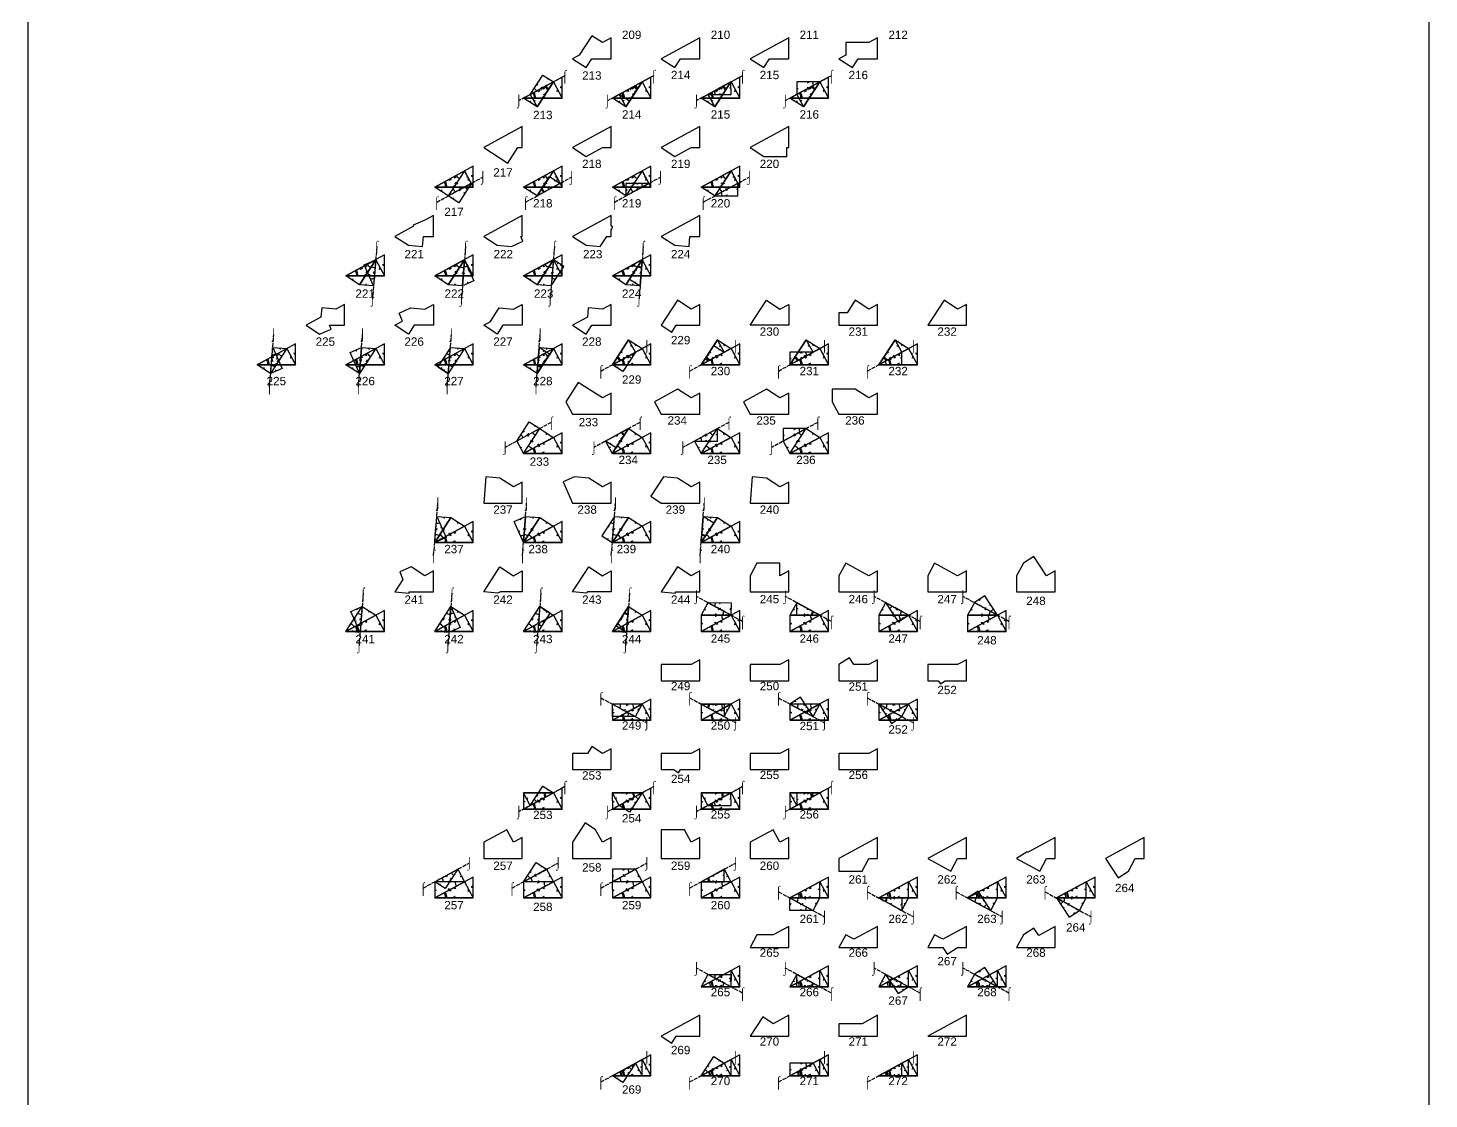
# Model space of a CAD drawing. Header units: millimetres. Extents: x 122552 to 2943733, y -2581954 to 22549.
# Drawn here: x 2523429 to 2943733, y -2163032 to -1841895 of the extents above; entities that cross this region are included whole.
import ezdxf
from ezdxf.enums import TextEntityAlignment as Align

# ---------------------------------------------------------------- set-up
doc = ezdxf.new("R2010")
doc.units = ezdxf.units.MM
doc.linetypes.add('ACAD_ISO02W100', pattern=[15, 12, -3])
for name, color, linetype in [('BASE', 170, 'Continuous'), ('HYPOTENUSE', 10, 'Continuous'), ('PERPENDICULAR', 90, 'Continuous'), ('Standard', 7, 'Continuous')]:
    doc.layers.add(name, color=color, linetype=linetype)
doc.styles.add('Arial', font='arial_0.ttf')

# ---------------------------------------------------------------- blocks, each defined once
blk = doc.blocks.new('fundamental_block_GT')
at = {"color": 175, "true_color": 0x4554a5}
for p, q in [((439, -4), (439, 26)), ((439, 26), (469, 26)), ((469, 26), (460, 29)), ((469, 26), (460, 23))]:
    blk.add_line(p, q, dxfattribs=at)
at = {"color": 242, "true_color": 0xcd2027}
for p, q in [((441, 235), (456, 208)), ((456, 208), (482, 222)), ((482, 222), (472, 221)), ((482, 222), (475, 215))]:
    blk.add_line(p, q, dxfattribs=at)
at = {"color": 114, "true_color": 0x139b48}
for p, q in [((851, 261), (848, 251)), ((851, 231), (851, 261)), ((851, 261), (854, 251)), ((881, 231), (851, 231))]:
    blk.add_line(p, q, dxfattribs=at)
at = {"color": 4}
blk.add_arc((0, -2), 277, 359.9799, 28.4254, dxfattribs=at)
at = {"layer": 'BASE'}
blk.add_line((0, 0), (879, -7), dxfattribs=at)
at = {"layer": 'HYPOTENUSE'}
blk.add_line((883, 469), (0, 0), dxfattribs=at)
at = {"layer": 'PERPENDICULAR'}
blk.add_line((879, -7), (883, 469), dxfattribs=at)
blk = doc.blocks.new('complete_blocks')
at = {"linetype": 'ACAD_ISO02W100', "ltscale": 100}
for p, q in [((3439, 81836), (-10391, 74331)), ((30087, 81836), (16258, 74331)), ((56736, 81836), (42907, 74331)), ((83385, 81836), (69556, 74331)), ((-35003, 43930), (-21173, 51435)), ((-8354, 43930), (5475, 51435)), ((18295, 43930), (32124, 51435)), ((44943, 43930), (58773, 51435)), ((-53005, 30584), (-54249, 14898)), ((-26356, 30584), (-27600, 14898)), ((292, 30584), (-952, 14898)), ((26941, 30584), (25697, 14898)), ((-85154, -11413), (-83910, 4273)), ((-58505, -11413), (-57261, 4273)), ((-31856, -11413), (-30612, 4273)), ((-5208, -11413), (-3964, 4273)), ((14222, -6720), (28051, 785)), ((40870, -6720), (54700, 785)), ((67519, -6720), (81348, 785)), ((94168, -6720), (107997, 785)), ((-634, -22111), (-14463, -29616)), ((26015, -22111), (12185, -29616)), ((52663, -22111), (38834, -29616)), ((79312, -22111), (65483, -29616)), ((-35929, -62063), (-34685, -46377)), ((-9281, -62063), (-8037, -46377)), ((17368, -62063), (18612, -46377)), ((44017, -62063), (45261, -46377)), ((-57078, -73364), (-58322, -89049)), ((-30429, -73364), (-31673, -89049)), ((-3780, -73364), (-5025, -89049)), ((22868, -73364), (21624, -89049)), ((56736, -81809), (42907, -74303)), ((83385, -81809), (69556, -74303)), ((110033, -81809), (96204, -74303)), ((136682, -81809), (122853, -74303)), ((14222, -104705), (28051, -112210)), ((40870, -104705), (54700, -112210)), ((67519, -104705), (81348, -112210)), ((94168, -104705), (107997, -112210)), ((3439, -131353), (-10391, -138858)), ((30087, -131353), (16258, -138858)), ((56736, -131353), (42907, -138858)), ((83385, -131353), (69556, -138858)), ((-39076, -161755), (-25246, -154249)), ((-12427, -161755), (1402, -154249)), ((14222, -161755), (28051, -154249)), ((40870, -161755), (54700, -154249)), ((67519, -162860), (81348, -170365)), ((94168, -162860), (107997, -170365)), ((120816, -162860), (134646, -170365)), ((147465, -162860), (161294, -170365)), ((56736, -193261), (42907, -185756)), ((83385, -193261), (69556, -185756)), ((110033, -193261), (96204, -185756)), ((136682, -193261), (122853, -185756)), ((14222, -219910), (28051, -212405)), ((40870, -219910), (54700, -212405)), ((67519, -219910), (81348, -212405)), ((94168, -219910), (107997, -212405))]:
    blk.add_line(p, q, dxfattribs=at)
for p, xscale, yscale, zscale, rotation in [((-8970, 75102), -11.58735412275403, 11.58735412275403, 11.58735412275403, 207.9999999999996), ((-19, 79960), -10.18429076373601, 10.18429076373601, 10.18429076373601, 56.48833276178961), ((-6933, 76207), -7.867265571233844, 7.867265571233844, 7.867265571233845, 236.4883327617856), ((-19, 79960), 8.951118371073724, 8.951118371073724, 8.951118371073724, 208.9766655235829), ((17679, 75102), -11.58735412275403, 11.58735412275403, 11.58735412275403, 207.9999999999996), ((26630, 79960), -10.18429076373601, 10.18429076373601, 10.18429076373601, 56.48833276178961), ((26630, 79960), 8.951118371073724, 8.951118371073724, 8.951118371073724, 208.9766655235829), ((26630, 79960), -7.867265571233845, 7.867265571233844, 7.867265571233845, 56.48833276178561), ((44328, 75102), -11.58735412275403, 11.58735412275403, 11.58735412275403, 207.9999999999996), ((53279, 79960), -10.18429076373601, 10.18429076373601, 10.18429076373601, 56.48833276178961), ((53279, 79960), 8.951118371073724, 8.951118371073724, 8.951118371073724, 208.9766655235829), ((46364, 76207), 7.867265571233847, 7.867265571233847, 7.867265571233847, 0.4883327617971738), ((70976, 75102), -11.58735412275403, 11.58735412275403, 11.58735412275403, 207.9999999999996), ((79927, 79960), -10.18429076373601, 10.18429076373601, 10.18429076373601, 56.48833276178961), ((79927, 79960), 7.867265571233846, 7.867265571233846, 7.867265571233846, 180.4883327617971), ((79927, 79960), 8.951118371073724, 8.951118371073724, 8.951118371073724, 208.9766655235829), ((-26667, 53311), -10.18429076373601, 10.18429076373601, 10.18429076373601, 56.48833276178961), ((-19, 53311), -10.18429076373601, 10.18429076373601, 10.18429076373601, 56.48833276178961), ((26630, 53311), -10.18429076373601, 10.18429076373601, 10.18429076373601, 56.48833276178961), ((53279, 53311), -10.18429076373601, 10.18429076373601, 10.18429076373601, 56.48833276178961), ((-35618, 48453), -11.58735412275403, 11.58735412275403, 11.58735412275403, 207.9999999999996), ((-31545, 45806), 8.951118371073726, 8.951118371073726, 8.951118371073726, 28.97666552358297), ((-24631, 49559), -7.867265571233845, 7.867265571233844, 7.867265571233845, 56.48833276178561), ((-8970, 48453), -11.58735412275403, 11.58735412275403, 11.58735412275403, 207.9999999999996), ((-4897, 45806), 8.951118371073726, 8.951118371073726, 8.951118371073726, 28.97666552358297), ((-4897, 45806), -7.867265571233844, 7.867265571233844, 7.867265571233845, 236.4883327617856), ((17679, 48453), -11.58735412275403, 11.58735412275403, 11.58735412275403, 207.9999999999996), ((21752, 45806), 8.951118371073726, 8.951118371073726, 8.951118371073726, 28.97666552358297), ((44328, 48453), -11.58735412275403, 11.58735412275403, 11.58735412275403, 207.9999999999996), ((48401, 45806), 8.951118371073726, 8.951118371073726, 8.951118371073726, 28.97666552358297), ((28667, 49559), 7.867265571233846, 7.867265571233846, 7.867265571233846, 180.4883327617971), ((48401, 45806), 7.867265571233847, 7.867265571233847, 7.867265571233847, 0.4883327617971738), ((-62267, 21805), -11.58735412275403, 11.58735412275403, 11.58735412275403, 207.9999999999996), ((-53316, 26662), -10.18429076373601, 10.18429076373601, 10.18429076373601, 56.48833276178961), ((-53316, 26662), -8.951118371073724, 8.951118371073726, 8.951118371073726, 84.97666552357938), ((-53938, 18820), -7.867265571233803, 7.867265571233805, 7.867265571233804, 293.464998285366), ((-35618, 21805), -11.58735412275403, 11.58735412275403, 11.58735412275403, 207.9999999999996), ((-26667, 26662), -10.18429076373601, 10.18429076373601, 10.18429076373601, 56.48833276178961), ((-26667, 26662), -8.951118371073724, 8.951118371073726, 8.951118371073726, 84.97666552357938), ((-26667, 26662), -7.867265571233805, 7.867265571233805, 7.867265571233804, 113.4649982853661), ((-8970, 21805), -11.58735412275403, 11.58735412275403, 11.58735412275403, 207.9999999999996), ((-19, 26662), -10.18429076373601, 10.18429076373601, 10.18429076373601, 56.48833276178961), ((-19, 26662), -8.951118371073724, 8.951118371073726, 8.951118371073726, 84.97666552357938), ((-641, 18820), 7.867265571233804, 7.867265571233804, 7.867265571233804, 57.46499828537555), ((17679, 21805), -11.58735412275403, 11.58735412275403, 11.58735412275403, 207.9999999999996), ((26630, 26662), -10.18429076373601, 10.18429076373601, 10.18429076373601, 56.48833276178961), ((26630, 26662), -8.951118371073724, 8.951118371073726, 8.951118371073726, 84.97666552357938), ((26630, 26662), 7.867265571233804, 7.867265571233804, 7.867265571233804, 237.4649982853755), ((-88916, -4844), -11.58735412275403, 11.58735412275403, 11.58735412275403, 207.9999999999996), ((-79965, 14), -10.18429076373601, 10.18429076373601, 10.18429076373601, 56.48833276178961), ((-84221, 351), -7.867265571233805, 7.867265571233805, 7.867265571233804, 113.4649982853661), ((-84843, -7491), -8.951118371073727, 8.951118371073726, 8.951118371073726, 264.9766655235793), ((-62267, -4844), -11.58735412275403, 11.58735412275403, 11.58735412275403, 207.9999999999996), ((-53316, 14), -10.18429076373601, 10.18429076373601, 10.18429076373601, 56.48833276178961), ((-58194, -7491), -7.867265571233803, 7.867265571233805, 7.867265571233804, 293.464998285366), ((-58194, -7491), -8.951118371073727, 8.951118371073726, 8.951118371073726, 264.9766655235793), ((-35618, -4844), -11.58735412275403, 11.58735412275403, 11.58735412275403, 207.9999999999996), ((-26667, 14), -10.18429076373601, 10.18429076373601, 10.18429076373601, 56.48833276178961), ((-30923, 351), 7.867265571233804, 7.867265571233804, 7.867265571233804, 237.4649982853755), ((-31545, -7491), -8.951118371073727, 8.951118371073726, 8.951118371073726, 264.9766655235793), ((-8970, -4844), -11.58735412275403, 11.58735412275403, 11.58735412275403, 207.9999999999996), ((-19, 14), -10.18429076373601, 10.18429076373601, 10.18429076373601, 56.48833276178961), ((-4897, -7491), 7.867265571233804, 7.867265571233804, 7.867265571233804, 57.46499828537555), ((-4897, -7491), -8.951118371073727, 8.951118371073726, 8.951118371073726, 264.9766655235793), ((17679, -4844), 8.951118371073546, 8.951118371073546, 8.951118371073546, 28.97666552357937), ((17679, -4844), -10.18429076373601, 10.18429076373601, 10.18429076373601, 236.4883327617896), ((17679, -4844), -11.58735412275403, 11.58735412275403, 11.58735412275403, 207.9999999999996), ((24594, -1091), -7.867265571233827, 7.867265571233827, 7.867265571233827, 56.48833276178257), ((44328, -4844), 8.951118371073546, 8.951118371073546, 8.951118371073546, 28.97666552357937), ((44328, -4844), -10.18429076373601, 10.18429076373601, 10.18429076373601, 236.4883327617896), ((44328, -4844), -7.867265571233827, 7.867265571233827, 7.867265571233827, 236.4883327617825), ((44328, -4844), -11.58735412275403, 11.58735412275403, 11.58735412275403, 207.9999999999996), ((70976, -4844), 8.951118371073546, 8.951118371073546, 8.951118371073546, 28.97666552357937), ((70976, -4844), -10.18429076373601, 10.18429076373601, 10.18429076373601, 236.4883327617896), ((70976, -4844), -11.58735412275403, 11.58735412275403, 11.58735412275403, 207.9999999999996), ((97625, -4844), 8.951118371073546, 8.951118371073546, 8.951118371073546, 28.97666552357937), ((97625, -4844), -10.18429076373601, 10.18429076373601, 10.18429076373601, 236.4883327617896), ((97625, -4844), -11.58735412275403, 11.58735412275403, 11.58735412275403, 207.9999999999996), ((77891, -1091), 7.867265571233827, 7.867265571233827, 7.867265571233827, 180.4883327617925), ((97625, -4844), 7.867265571233827, 7.867265571233827, 7.867265571233827, 0.4883327617926961), ((-11006, -27740), -7.86726557123362, 7.867265571233622, 7.867265571233622, 236.4883327617826), ((-4091, -23988), 8.951118371073484, 8.951118371073484, 8.951118371073484, 208.97666552358), ((-8970, -31493), -10.18429076373601, 10.18429076373601, 10.18429076373601, 236.4883327617896), ((22557, -23988), 8.951118371073484, 8.951118371073484, 8.951118371073484, 208.97666552358), ((22557, -23988), -7.867265571233622, 7.867265571233622, 7.867265571233622, 56.48833276178257), ((17679, -31493), -10.18429076373601, 10.18429076373601, 10.18429076373601, 236.4883327617896), ((49206, -23988), 8.951118371073484, 8.951118371073484, 8.951118371073484, 208.97666552358), ((42291, -27740), 7.867265571233622, 7.867265571233622, 7.867265571233622, 0.4883327617941891), ((44328, -31493), -10.18429076373601, 10.18429076373601, 10.18429076373601, 236.4883327617896), ((75855, -23988), 8.951118371073484, 8.951118371073484, 8.951118371073484, 208.97666552358), ((75855, -23988), 7.867265571233622, 7.867265571233622, 7.867265571233622, 180.4883327617942), ((70976, -31493), -10.18429076373601, 10.18429076373601, 10.18429076373601, 236.4883327617896), ((-8970, -31493), -11.58735412275403, 11.58735412275403, 11.58735412275403, 207.9999999999996), ((17679, -31493), -11.58735412275403, 11.58735412275403, 11.58735412275403, 207.9999999999996), ((44328, -31493), -11.58735412275403, 11.58735412275403, 11.58735412275403, 207.9999999999996), ((70976, -31493), -11.58735412275403, 11.58735412275403, 11.58735412275403, 207.9999999999996), ((-34996, -50299), -7.867265571233776, 7.867265571233776, 7.867265571233776, 113.4649982853685), ((-35618, -58141), -8.951118371073488, 8.951118371073488, 8.951118371073486, 264.9766655235823), ((-8970, -58141), -7.867265571233776, 7.867265571233776, 7.867265571233776, 293.4649982853686), ((-8970, -58141), -8.951118371073488, 8.951118371073488, 8.951118371073486, 264.9766655235823), ((18301, -50299), 7.867265571233768, 7.867265571233768, 7.867265571233768, 237.4649982853789), ((17679, -58141), -8.951118371073488, 8.951118371073488, 8.951118371073486, 264.9766655235823), ((44328, -58141), 7.867265571233768, 7.867265571233768, 7.867265571233768, 57.46499828537893), ((44328, -58141), -8.951118371073488, 8.951118371073488, 8.951118371073486, 264.9766655235823), ((-35618, -58141), -10.18429076373601, 10.18429076373601, 10.18429076373601, 236.4883327617896), ((-35618, -58141), -11.58735412275403, 11.58735412275403, 11.58735412275403, 207.9999999999996), ((-8970, -58141), -10.18429076373601, 10.18429076373601, 10.18429076373601, 236.4883327617896), ((-8970, -58141), -11.58735412275403, 11.58735412275403, 11.58735412275403, 207.9999999999996), ((17679, -58141), -10.18429076373601, 10.18429076373601, 10.18429076373601, 236.4883327617896), ((17679, -58141), -11.58735412275403, 11.58735412275403, 11.58735412275403, 207.9999999999996), ((44328, -58141), -10.18429076373601, 10.18429076373601, 10.18429076373601, 236.4883327617896), ((44328, -58141), -11.58735412275403, 11.58735412275403, 11.58735412275403, 207.9999999999996), ((99661, -76180), 7.867265571233938, 7.867265571233938, 7.867265571233938, 303.5116672382156), ((133225, -79932), 7.867265571233938, 7.867265571233938, 7.867265571233938, 123.5116672382156), ((-62267, -84790), -10.18429076373601, 10.18429076373601, 10.18429076373601, 236.4883327617896), ((-57389, -77285), -8.951118371073484, 8.951118371073486, 8.951118371073484, 84.97666552358226), ((-58011, -85128), -7.867265571233776, 7.867265571233776, 7.867265571233776, 293.4649982853686), ((-35618, -84790), -10.18429076373601, 10.18429076373601, 10.18429076373601, 236.4883327617896), ((-30740, -77285), -8.951118371073484, 8.951118371073486, 8.951118371073484, 84.97666552358226), ((-30740, -77285), -7.867265571233776, 7.867265571233776, 7.867265571233776, 113.4649982853685), ((-8970, -84790), -10.18429076373601, 10.18429076373601, 10.18429076373601, 236.4883327617896), ((-4091, -77285), -8.951118371073484, 8.951118371073486, 8.951118371073484, 84.97666552358226), ((-4714, -85128), 7.867265571233776, 7.867265571233776, 7.867265571233776, 57.46499828537808), ((17679, -84790), -10.18429076373601, 10.18429076373601, 10.18429076373601, 236.4883327617896), ((22557, -77285), -8.951118371073484, 8.951118371073486, 8.951118371073484, 84.97666552358226), ((22557, -77285), 7.867265571233768, 7.867265571233768, 7.867265571233768, 237.4649982853789), ((53279, -79932), 10.18429076373601, 10.18429076373601, 10.18429076373601, 180.4883327617925), ((53279, -79932), 8.951118371073806, 8.951118371073806, 8.951118371073806, 152.0000000000029), ((46364, -76180), -7.867265571233938, 7.867265571233939, 7.867265571233938, 179.5116672382061), ((79927, -79932), 10.18429076373601, 10.18429076373601, 10.18429076373601, 180.4883327617925), ((79927, -79932), 8.951118371073806, 8.951118371073806, 8.951118371073806, 152.0000000000029), ((79927, -79932), -7.867265571233941, 7.867265571233939, 7.867265571233938, 359.5116672382062), ((106576, -79932), 10.18429076373601, 10.18429076373601, 10.18429076373601, 180.4883327617925), ((106576, -79932), 8.951118371073806, 8.951118371073806, 8.951118371073806, 152.0000000000029), ((133225, -79932), 10.18429076373601, 10.18429076373601, 10.18429076373601, 180.4883327617925), ((133225, -79932), 8.951118371073806, 8.951118371073806, 8.951118371073806, 152.0000000000029), ((-62267, -84790), -11.58735412275403, 11.58735412275403, 11.58735412275403, 207.9999999999996), ((-35618, -84790), -11.58735412275403, 11.58735412275403, 11.58735412275403, 207.9999999999996), ((-8970, -84790), -11.58735412275403, 11.58735412275403, 11.58735412275403, 207.9999999999996), ((17679, -84790), -11.58735412275403, 11.58735412275403, 11.58735412275403, 207.9999999999996), ((44328, -84790), -11.58735412275403, 11.58735412275403, 11.58735412275403, 207.9999999999996), ((70976, -84790), -11.58735412275403, 11.58735412275403, 11.58735412275403, 207.9999999999996), ((97625, -84790), -11.58735412275403, 11.58735412275403, 11.58735412275403, 207.9999999999996), ((124274, -84790), -11.58735412275403, 11.58735412275403, 11.58735412275403, 207.9999999999996), ((17679, -106581), 8.951118371073806, 8.951118371073806, 8.951118371073806, 332.0000000000029), ((44328, -106581), 8.951118371073806, 8.951118371073806, 8.951118371073806, 332.0000000000029), ((70976, -106581), 8.951118371073806, 8.951118371073806, 8.951118371073806, 332.0000000000029), ((77891, -110333), 7.867265571233938, 7.867265571233938, 7.867265571233938, 123.5116672382156), ((97625, -106581), 7.867265571233938, 7.867265571233938, 7.867265571233938, 303.5116672382156), ((97625, -106581), 8.951118371073806, 8.951118371073806, 8.951118371073806, 332.0000000000029), ((26630, -106581), 10.18429076373601, 10.18429076373601, 10.18429076373601, 180.4883327617925), ((17679, -111439), -11.58735412275403, 11.58735412275403, 11.58735412275403, 207.9999999999996), ((24594, -110333), -7.867265571233941, 7.867265571233939, 7.867265571233938, 359.5116672382062), ((53279, -106581), 10.18429076373601, 10.18429076373601, 10.18429076373601, 180.4883327617925), ((44328, -111439), -11.58735412275403, 11.58735412275403, 11.58735412275403, 207.9999999999996), ((44328, -106581), -7.867265571233938, 7.867265571233939, 7.867265571233938, 179.5116672382061), ((79927, -106581), 10.18429076373601, 10.18429076373601, 10.18429076373601, 180.4883327617925), ((70976, -111439), -11.58735412275403, 11.58735412275403, 11.58735412275403, 207.9999999999996), ((106576, -106581), 10.18429076373601, 10.18429076373601, 10.18429076373601, 180.4883327617925), ((97625, -111439), -11.58735412275403, 11.58735412275403, 11.58735412275403, 207.9999999999996), ((-19, -133230), -8.95111837107369, 8.95111837107369, 8.95111837107369, 27.99999999999934), ((26630, -133230), -8.95111837107369, 8.95111837107369, 8.95111837107369, 27.99999999999934), ((53279, -133230), -8.95111837107369, 8.95111837107369, 8.95111837107369, 27.99999999999934), ((79927, -133230), -8.95111837107369, 8.95111837107369, 8.95111837107369, 27.99999999999934), ((-19, -133230), 10.18429076373601, 10.18429076373601, 10.18429076373601, 180.4883327617925), ((-8970, -138087), -11.58735412275403, 11.58735412275403, 11.58735412275403, 207.9999999999996), ((-6933, -136982), -7.867265571233948, 7.867265571233947, 7.867265571233947, 236.4883327617855), ((26630, -133230), 10.18429076373601, 10.18429076373601, 10.18429076373601, 180.4883327617925), ((17679, -138087), -11.58735412275403, 11.58735412275403, 11.58735412275403, 207.9999999999996), ((26630, -133230), -7.867265571233845, 7.867265571233844, 7.867265571233845, 56.48833276178561), ((53279, -133230), 10.18429076373601, 10.18429076373601, 10.18429076373601, 180.4883327617925), ((44328, -138087), -11.58735412275403, 11.58735412275403, 11.58735412275403, 207.9999999999996), ((46364, -136982), 7.867265571233847, 7.867265571233847, 7.867265571233847, 0.4883327617971738), ((79927, -133230), 10.18429076373601, 10.18429076373601, 10.18429076373601, 180.4883327617925), ((70976, -138087), -11.58735412275403, 11.58735412275403, 11.58735412275403, 207.9999999999996), ((79927, -133230), 7.867265571233846, 7.867265571233846, 7.867265571233846, 180.4883327617971), ((-28704, -156126), -7.86726557123309, 7.867265571233088, 7.867265571233088, 56.48833276179743), ((-8970, -159878), -7.867265571233087, 7.867265571233088, 7.867265571233088, 236.4883327617975), ((-35618, -159878), -8.95111837107369, 8.95111837107369, 8.95111837107369, 207.9999999999994), ((-8970, -159878), -8.95111837107369, 8.95111837107369, 8.95111837107369, 207.9999999999994), ((24594, -156126), 7.867265571232985, 7.867265571232985, 7.867265571232985, 180.4883327617852), ((17679, -159878), -8.95111837107369, 8.95111837107369, 8.95111837107369, 207.9999999999994), ((44328, -159878), -8.95111837107369, 8.95111837107369, 8.95111837107369, 207.9999999999994), ((44328, -159878), 7.867265571232985, 7.867265571232985, 7.867265571232985, 0.4883327617852329), ((-26667, -159878), 10.18429076373601, 10.18429076373601, 10.18429076373601, 180.4883327617925), ((-35618, -164736), -11.58735412275403, 11.58735412275403, 11.58735412275403, 207.9999999999996), ((-19, -159878), 10.18429076373601, 10.18429076373601, 10.18429076373601, 180.4883327617925), ((-8970, -164736), -11.58735412275403, 11.58735412275403, 11.58735412275403, 207.9999999999996), ((26630, -159878), 10.18429076373601, 10.18429076373601, 10.18429076373601, 180.4883327617925), ((17679, -164736), -11.58735412275403, 11.58735412275403, 11.58735412275403, 207.9999999999996), ((53279, -159878), 10.18429076373601, 10.18429076373601, 10.18429076373601, 180.4883327617925), ((44328, -164736), -11.58735412275403, 11.58735412275403, 11.58735412275403, 207.9999999999996), ((70976, -164736), -11.58735412275403, 11.58735412275403, 11.58735412275403, 207.9999999999996), ((70976, -164736), 10.18429076373601, 10.18429076373601, 10.18429076373601, 0.4883327617926961), ((70976, -164736), 8.951118371073806, 8.951118371073806, 8.951118371073806, 332.0000000000033), ((97625, -164736), -11.58735412275403, 11.58735412275403, 11.58735412275403, 207.9999999999996), ((97625, -164736), 10.18429076373601, 10.18429076373601, 10.18429076373601, 0.4883327617926961), ((97625, -164736), 8.951118371073806, 8.951118371073806, 8.951118371073806, 332.0000000000033), ((124274, -164736), -11.58735412275403, 11.58735412275403, 11.58735412275403, 207.9999999999996), ((124274, -164736), 10.18429076373601, 10.18429076373601, 10.18429076373601, 0.4883327617926961), ((124274, -164736), 8.951118371073806, 8.951118371073806, 8.951118371073806, 332.0000000000033), ((131188, -168488), 7.867265571232967, 7.867265571232967, 7.867265571232967, 123.5116672382053), ((150922, -164736), 7.867265571232967, 7.867265571232967, 7.867265571232967, 303.5116672382053), ((150922, -164736), -11.58735412275403, 11.58735412275403, 11.58735412275403, 207.9999999999996), ((150922, -164736), 10.18429076373601, 10.18429076373601, 10.18429076373601, 0.4883327617926961), ((150922, -164736), 8.951118371073806, 8.951118371073806, 8.951118371073806, 332.0000000000033), ((77891, -168488), -7.867265571232966, 7.867265571232966, 7.867265571232967, 359.5116672382195), ((97625, -164736), -7.867265571232966, 7.867265571232966, 7.867265571232967, 179.5116672382195), ((44328, -191385), -11.58735412275403, 11.58735412275403, 11.58735412275403, 207.9999999999996), ((44328, -191385), 10.18429076373601, 10.18429076373601, 10.18429076373601, 0.4883327617926961), ((53279, -191385), 8.951118371073806, 8.951118371073806, 8.951118371073806, 152.0000000000033), ((46364, -187632), -7.867265571232966, 7.867265571232966, 7.867265571232967, 179.5116672382195), ((70976, -191385), -11.58735412275403, 11.58735412275403, 11.58735412275403, 207.9999999999996), ((70976, -191385), 10.18429076373601, 10.18429076373601, 10.18429076373601, 0.4883327617926961), ((79927, -191385), 8.951118371073806, 8.951118371073806, 8.951118371073806, 152.0000000000033), ((79927, -191385), -7.867265571232966, 7.867265571232966, 7.867265571232967, 359.5116672382195), ((97625, -191385), -11.58735412275403, 11.58735412275403, 11.58735412275403, 207.9999999999996), ((97625, -191385), 10.18429076373601, 10.18429076373601, 10.18429076373601, 0.4883327617926961), ((106576, -191385), 8.951118371073806, 8.951118371073806, 8.951118371073806, 152.0000000000033), ((99661, -187632), 7.867265571232967, 7.867265571232967, 7.867265571232967, 303.5116672382053), ((124274, -191385), -11.58735412275403, 11.58735412275403, 11.58735412275403, 207.9999999999996), ((124274, -191385), 10.18429076373601, 10.18429076373601, 10.18429076373601, 0.4883327617926961), ((133225, -191385), 8.951118371073806, 8.951118371073806, 8.951118371073806, 152.0000000000033), ((133225, -191385), 7.867265571232967, 7.867265571232967, 7.867265571232967, 123.5116672382053), ((17679, -218033), -11.58735412275403, 11.58735412275403, 11.58735412275403, 207.9999999999996), ((17679, -218033), 10.18429076373601, 10.18429076373601, 10.18429076373601, 0.4883327617926961), ((17679, -218033), -8.951118371073806, 8.951118371073806, 8.951118371073806, 207.9999999999997), ((24594, -214281), -7.867265571233187, 7.867265571233188, 7.867265571233188, 56.48833276179743), ((44328, -218033), -7.867265571233188, 7.867265571233188, 7.867265571233188, 236.4883327617974), ((44328, -218033), -11.58735412275403, 11.58735412275403, 11.58735412275403, 207.9999999999996), ((44328, -218033), 10.18429076373601, 10.18429076373601, 10.18429076373601, 0.4883327617926961), ((44328, -218033), -8.951118371073806, 8.951118371073806, 8.951118371073806, 207.9999999999997), ((70976, -218033), -11.58735412275403, 11.58735412275403, 11.58735412275403, 207.9999999999996), ((70976, -218033), 10.18429076373601, 10.18429076373601, 10.18429076373601, 0.4883327617926961), ((77891, -214281), 7.867265571233188, 7.867265571233188, 7.867265571233188, 180.4883327617838), ((70976, -218033), -8.951118371073806, 8.951118371073806, 8.951118371073806, 207.9999999999997), ((97625, -218033), -11.58735412275403, 11.58735412275403, 11.58735412275403, 207.9999999999996), ((97625, -218033), 10.18429076373601, 10.18429076373601, 10.18429076373601, 0.4883327617926961), ((97625, -218033), -8.951118371073806, 8.951118371073806, 8.951118371073806, 207.9999999999997), ((97625, -218033), 7.867265571233188, 7.867265571233188, 7.867265571233188, 0.4883327617837401)]:
    blk.add_blockref('fundamental_block_GT', p, dxfattribs=dict(xscale=xscale, yscale=yscale, zscale=zscale, rotation=rotation))
at = {"layer": 'Standard', "xscale": 13.18371388650824, "yscale": 13.18371388650824, "zscale": 13.18371388650824, "rotation": 0.4883327617913192}
for p in [(-8970, 75102), (17679, 75102), (44328, 75102), (70976, 75102), (-35618, 48453), (-8970, 48453), (17679, 48453), (44328, 48453), (-62267, 21805), (-35618, 21805), (-8970, 21805), (17679, 21805), (-88916, -4844), (-62267, -4844), (-35618, -4844), (-8970, -4844), (17679, -4844), (44328, -4844), (70976, -4844), (97625, -4844), (-8970, -31493), (17679, -31493), (44328, -31493), (70976, -31493), (-35618, -58141), (-8970, -58141), (17679, -58141), (44328, -58141), (-62267, -84790), (-35618, -84790), (-8970, -84790), (17679, -84790), (44328, -84790), (70976, -84790), (97625, -84790), (124274, -84790), (17679, -111439), (44328, -111439), (70976, -111439), (97625, -111439), (-8970, -138087), (17679, -138087), (44328, -138087), (70976, -138087), (-35618, -164736), (-8970, -164736), (17679, -164736), (44328, -164736), (70976, -164736), (97625, -164736), (124274, -164736), (150922, -164736), (44328, -191385), (70976, -191385), (97625, -191385), (124274, -191385), (17679, -218033), (44328, -218033), (70976, -218033), (97625, -218033)]:
    blk.add_blockref('fundamental_block_GT', p, dxfattribs=at)
at = {"style": 'Arial'}
for s, p in [('209', (23473, 94106)), ('210', (50121, 94106)), ('211', (76770, 94106)), ('212', (103419, 94106)), ('⌠', (3439, 81836)), ('⌠', (30087, 81836)), ('⌠', (56736, 81836)), ('⌠', (83385, 81836)), ('⌡', (-10391, 74331)), ('⌡', (16258, 74331)), ('⌡', (42907, 74331)), ('⌡', (69556, 74331)), ('214', (23473, 70221)), ('215', (50121, 70221)), ('216', (76770, 70221)), ('213', (-3176, 70067)), ('⌡', (-21173, 51435)), ('⌡', (5475, 51435)), ('⌡', (32124, 51435)), ('⌡', (58773, 51435)), ('⌠', (-35003, 43930)), ('217', (-29825, 41016)), ('⌠', (-8354, 43930)), ('218', (-3176, 43572)), ('⌠', (18295, 43930)), ('219', (23473, 43572)), ('⌠', (44943, 43930)), ('220', (50121, 43572)), ('⌠', (-53005, 30584)), ('⌠', (-26356, 30584)), ('⌠', (292, 30584)), ('⌠', (26941, 30584)), ('221', (-56473, 16501)), ('222', (-29739, 16501)), ('223', (-2921, 16501)), ('224', (23473, 16501)), ('⌡', (-54249, 14898)), ('⌡', (-27600, 14898)), ('⌡', (-952, 14898)), ('⌡', (25697, 14898)), ('⌡', (-83910, 4273)), ('⌡', (-57261, 4273)), ('⌡', (-30612, 4273)), ('⌡', (-3964, 4273)), ('⌡', (28051, 785)), ('⌡', (54700, 785)), ('⌡', (81348, 785)), ('⌡', (107997, 785)), ('⌠', (14222, -6720)), ('229', (23473, -9277)), ('⌠', (40870, -6720)), ('230', (50121, -6720)), ('⌠', (67519, -6720)), ('231', (76770, -6720)), ('⌠', (94168, -6720)), ('232', (103419, -6720)), ('225', (-83122, -9725)), ('⌠', (-85154, -11413)), ('226', (-56473, -9725)), ('⌠', (-58505, -11413)), ('227', (-29825, -9725)), ('⌠', (-31856, -11413)), ('228', (-3176, -9725)), ('⌠', (-5208, -11413)), ('⌠', (-634, -22111)), ('⌠', (26015, -22111)), ('⌠', (52663, -22111)), ('⌠', (79312, -22111)), ('⌡', (-14463, -29616)), ('⌡', (12185, -29616)), ('⌡', (38834, -29616)), ('⌡', (65483, -29616)), ('233', (-4194, -33880)), ('234', (22454, -33369)), ('235', (49103, -33369)), ('236', (75752, -33369)), ('⌡', (-34685, -46377)), ('⌡', (-8037, -46377)), ('⌡', (18612, -46377)), ('⌡', (45261, -46377)), ('237', (-29825, -60102)), ('238', (-4580, -60102)), ('239', (21900, -60102)), ('240', (50121, -60102)), ('⌠', (-35929, -62063)), ('⌠', (-9281, -62063)), ('⌠', (17368, -62063)), ('⌠', (44017, -62063)), ('⌠', (-57078, -73364)), ('⌠', (-30429, -73364)), ('⌠', (-3780, -73364)), ('⌠', (22868, -73364)), ('⌡', (42907, -74303)), ('⌡', (69556, -74303)), ('⌡', (96204, -74303)), ('⌡', (122853, -74303)), ('⌠', (56736, -81809)), ('⌠', (83385, -81809)), ('⌠', (110033, -81809)), ('⌠', (136682, -81809)), ('241', (-56473, -87088)), ('⌡', (-58322, -89049)), ('242', (-29825, -87088)), ('⌡', (-31673, -89049)), ('243', (-3176, -87088)), ('⌡', (-5025, -89049)), ('244', (23473, -87088)), ('⌡', (21624, -89049)), ('245', (50121, -86943)), ('246', (76770, -86943)), ('247', (103419, -86943)), ('248', (130067, -87454)), ('⌠', (14222, -104705)), ('⌠', (40870, -104705)), ('⌠', (67519, -104705)), ('⌠', (94168, -104705)), ('249', (23473, -113011)), ('⌡', (28051, -112210)), ('250', (50121, -113011)), ('⌡', (54700, -112210)), ('251', (76770, -113164)), ('⌡', (81348, -112210)), ('252', (103419, -114186)), ('⌡', (107997, -112210)), ('⌠', (3439, -131353)), ('⌠', (30087, -131353)), ('⌠', (56736, -131353)), ('⌠', (83385, -131353)), ('⌡', (-10391, -138858)), ('253', (-3176, -139813)), ('⌡', (16258, -138858)), ('⌡', (42907, -138858)), ('255', (50121, -139659)), ('⌡', (69556, -138858)), ('256', (76770, -139659)), ('254', (23473, -140834)), ('⌡', (-25246, -154249)), ('⌡', (1402, -154249)), ('⌡', (28051, -154249)), ('⌡', (54700, -154249)), ('⌠', (-39076, -161755)), ('⌠', (-12427, -161755)), ('⌠', (14222, -161755)), ('⌠', (40870, -161755)), ('⌠', (67519, -162860)), ('⌠', (94168, -162860)), ('⌠', (120816, -162860)), ('⌠', (147465, -162860)), ('257', (-29825, -166889)), ('258', (-3176, -167400)), ('259', (23473, -166889)), ('260', (50121, -166889)), ('261', (76770, -170999)), ('⌡', (81348, -170365)), ('262', (103419, -170999)), ('⌡', (107997, -170365)), ('263', (130067, -170999)), ('⌡', (134646, -170365)), ('264', (156716, -173555)), ('⌡', (161294, -170365)), ('⌡', (42907, -185756)), ('⌡', (69556, -185756)), ('⌡', (96204, -185756)), ('⌡', (122853, -185756)), ('265', (50121, -192957)), ('⌠', (56736, -193261)), ('266', (76770, -192957)), ('⌠', (83385, -193261)), ('⌠', (110033, -193261)), ('268', (130067, -192957)), ('⌠', (136682, -193261)), ('267', (103419, -195513)), ('⌡', (28051, -212405)), ('⌡', (54700, -212405)), ('⌡', (81348, -212405)), ('⌡', (107997, -212405)), ('⌠', (14222, -219910)), ('⌠', (40870, -219910)), ('270', (50121, -219605)), ('⌠', (67519, -219910)), ('271', (76770, -219605)), ('⌠', (94168, -219910)), ('272', (103419, -219605)), ('269', (23473, -222162))]:
    blk.add_text(s, height=2500, dxfattribs=at).set_placement(p, align=Align.MIDDLE_CENTER)
blk = doc.blocks.new('outlines_costothepower7')
for points in [[(81383, 418874), (83103, 421521), (88897, 421521), (88897, 427809), (86261, 426379), (83115, 428424), (79346, 422626), (77310, 421521)], [(115546, 427809), (103958, 421521), (108031, 418874), (109752, 421521), (115546, 421521)], [(142194, 427809), (130607, 421521), (134680, 418874), (136401, 421521), (142194, 421521)], [(161329, 418874), (163049, 421521), (168843, 421521), (168843, 427809), (166207, 426379), (159292, 426379), (159292, 422626), (157256, 421521)], [(57880, 390180), (60930, 394872), (62248, 394872), (62248, 401161), (50661, 394872)], [(77310, 394872), (81383, 392225), (86261, 394872), (88897, 394872), (88897, 401161)], [(112910, 394872), (115546, 394872), (115546, 401161), (103958, 394872), (108031, 392225)], [(141595, 394872), (142194, 394872), (142194, 401161), (130607, 394872), (134680, 392225), (141595, 392225)], [(32342, 365239), (32578, 368224), (35600, 368224), (35600, 374512), (32964, 373081), (29534, 371558), (29655, 371286), (24012, 368224), (28085, 365576)], [(62248, 374512), (50661, 368224), (54734, 365576), (58990, 365239), (62420, 366762), (61770, 368224), (62248, 368224)], [(88897, 374512), (77310, 368224), (81383, 365576), (85639, 365239), (87579, 368224), (88897, 368224), (88897, 370252), (89407, 371036), (88897, 371368)], [(112288, 365239), (112524, 368224), (115546, 368224), (115546, 374512), (103958, 368224), (108031, 365576)], [(107105, 339530), (108434, 341575), (115546, 341575), (115546, 347863), (112910, 346433), (108837, 349080), (103958, 341575)], [(139558, 346433), (142194, 347863), (142194, 341575), (130607, 341575), (135485, 349080)], [(157256, 341575), (168843, 341575), (168843, 347863), (166207, 346433), (162134, 349080), (159695, 345328), (157256, 345328)], [(188783, 349080), (183904, 341575), (195492, 341575), (195492, 347863), (192856, 346433)], [(2059, 346770), (1839, 344004), (-2636, 341575), (1437, 338928), (4866, 340451), (4367, 341575), (8951, 341575), (8951, 347863), (6315, 346433)], [(24012, 341575), (26347, 342842), (25278, 345247), (28707, 346770), (32964, 346433), (35600, 347863), (35600, 341575), (29806, 341575), (28085, 338928)], [(50661, 341575), (52698, 342680), (55356, 346770), (59612, 346433), (62248, 347863), (62248, 341575), (56455, 341575), (54734, 338928)], [(82005, 346770), (81785, 344004), (77310, 341575), (81383, 338928), (83103, 341575), (88897, 341575), (88897, 347863), (86261, 346433)], [(88897, 314926), (88897, 321215), (86261, 319784), (79042, 324476), (75273, 318679), (77310, 314926)], [(101922, 318679), (103958, 314926), (115546, 314926), (115546, 321215), (112910, 319784), (108837, 322431)], [(128571, 318679), (130607, 314926), (142194, 314926), (142194, 321215), (139558, 319784), (135485, 322431)], [(168843, 314926), (168843, 321215), (166207, 319784), (162134, 322431), (155219, 322431), (155219, 318679), (157256, 314926)], [(51283, 296120), (50661, 288278), (62248, 288278), (62248, 294566), (59612, 293135), (55539, 295783)], [(88897, 288278), (88897, 294566), (86261, 293135), (82188, 295783), (77932, 296120), (74502, 294597), (77310, 288278)], [(115546, 288278), (115546, 294566), (112910, 293135), (108837, 295783), (104580, 296120), (100812, 290323), (103958, 288278)], [(131229, 296120), (130607, 288278), (142194, 288278), (142194, 294566), (139558, 293135), (135485, 295783)], [(28269, 261291), (28295, 261629), (35600, 261629), (35600, 267917), (32964, 266487), (28891, 269134), (25461, 267611), (26452, 265382), (24012, 261629)], [(59612, 266487), (62248, 267917), (62248, 261629), (55677, 261629), (54917, 261291), (50661, 261629), (55539, 269134)], [(86261, 266487), (88897, 267917), (88897, 261629), (81785, 261629), (81566, 261291), (77310, 261629), (82188, 269134)], [(108215, 261291), (108241, 261629), (115546, 261629), (115546, 267917), (112910, 266487), (108837, 269134), (103958, 261629)], [(142194, 261629), (142194, 267917), (139558, 266487), (139558, 270239), (132644, 270239), (130607, 266487), (130607, 261629)], [(159292, 270239), (157256, 266487), (157256, 261629), (168843, 261629), (168843, 267917), (166207, 266487)], [(185941, 270239), (183904, 266487), (183904, 261629), (195492, 261629), (195492, 267917), (192856, 266487)], [(222140, 261629), (222140, 267917), (219504, 266487), (215736, 272284), (212590, 270239), (210553, 266487), (210553, 261629)], [(103958, 239838), (103958, 234980), (115546, 234980), (115546, 241269), (112910, 239838)], [(139558, 239838), (130607, 239838), (130607, 234980), (142194, 234980), (142194, 241269)], [(157256, 239838), (157256, 234980), (168843, 234980), (168843, 241269), (166207, 239838), (161731, 239838), (160402, 241883)], [(183904, 239838), (183904, 234980), (187062, 234980), (187673, 234040), (189119, 234980), (195492, 234980), (195492, 241269), (192856, 239838)], [(83115, 215234), (81785, 213189), (77310, 213189), (77310, 208332), (88897, 208332), (88897, 214620), (86261, 213189)], [(109141, 207392), (109752, 208332), (115546, 208332), (115546, 214620), (112910, 213189), (103958, 213189), (103958, 208332), (107695, 208332)], [(130607, 213189), (130607, 208332), (142194, 208332), (142194, 214620), (139558, 213189)], [(166207, 213189), (157256, 213189), (157256, 208332), (168843, 208332), (168843, 214620)], [(57576, 190293), (50661, 186541), (50661, 181683), (62248, 181683), (62248, 187971), (59612, 186541)], [(88897, 181683), (88897, 187971), (86261, 186541), (84224, 190293), (81078, 192338), (77310, 186541), (77310, 181683)], [(115546, 181683), (115546, 187971), (112910, 186541), (110873, 190293), (103958, 190293), (103958, 181683)], [(137522, 190293), (130607, 186541), (130607, 181683), (142194, 181683), (142194, 187971), (139558, 186541)], [(166207, 181683), (168843, 181683), (168843, 187971), (157256, 181683), (157256, 177930), (164170, 177930)], [(190819, 177930), (192856, 181683), (195492, 181683), (195492, 187971), (183904, 181683)], [(217468, 177930), (219504, 181683), (222140, 181683), (222140, 187971), (213862, 183478), (213699, 183728), (210553, 181683)], [(246153, 181683), (248789, 181683), (248789, 187971), (237202, 181683), (240970, 175885), (244116, 177930)], [(137522, 158787), (132644, 158787), (130607, 155034), (142194, 155034), (142194, 161323)], [(159292, 158787), (157256, 155034), (168843, 155034), (168843, 161323), (161731, 157463)], [(185941, 158787), (183904, 155034), (188380, 155034), (189709, 152989), (192856, 155034), (195492, 155034), (195492, 161323), (188380, 157463)], [(210553, 155034), (222140, 155034), (222140, 161323), (217170, 158625), (215736, 160832), (212590, 158787)], [(107105, 126341), (108434, 128386), (115546, 128386), (115546, 134674), (103958, 128386)], [(134375, 134183), (130607, 128386), (142194, 128386), (142194, 134674), (137522, 132138)], [(157256, 128386), (168843, 128386), (168843, 134674), (164170, 132138), (157256, 132138)], [(183904, 128386), (195492, 128386), (195492, 134674)]]:
    blk.add_lwpolyline(points, close=True)
at = {"style": 'Arial'}
for s, p in [('213', (83103, 416486)), ('214', (109752, 416640)), ('215', (136401, 416640)), ('216', (163049, 416640)), ('218', (83103, 389991)), ('219', (109752, 389991)), ('220', (136401, 389991)), ('217', (56455, 387435)), ('221', (29806, 362920)), ('222', (56540, 362920)), ('223', (83358, 362920)), ('224', (109752, 362920)), ('230', (136401, 339699)), ('231', (163049, 339699)), ('232', (189698, 339699)), ('225', (3157, 336694)), ('226', (29806, 336694)), ('227', (56455, 336694)), ('228', (83103, 336694)), ('229', (109752, 337142)), ('233', (82085, 312539)), ('234', (108734, 313050)), ('235', (135383, 313050)), ('236', (162031, 313050)), ('237', (56455, 286317)), ('238', (81700, 286317)), ('239', (108179, 286317)), ('240', (136401, 286317)), ('241', (29806, 259331)), ('242', (56455, 259331)), ('243', (83103, 259331)), ('244', (109752, 259331)), ('245', (136401, 259476)), ('246', (163049, 259476)), ('247', (189698, 259476)), ('248', (216347, 258965)), ('249', (109752, 233408)), ('250', (136401, 233408)), ('251', (163049, 233255)), ('252', (189698, 232233)), ('253', (83103, 206606)), ('254', (109752, 205585)), ('255', (136401, 206760)), ('256', (163049, 206760)), ('257', (56455, 179530)), ('259', (109752, 179530)), ('260', (136401, 179530)), ('258', (83103, 179019)), ('261', (163049, 175420)), ('262', (189698, 175420)), ('263', (216347, 175420)), ('264', (242995, 172864)), ('265', (136401, 153462)), ('266', (163049, 153462)), ('267', (189698, 150906)), ('268', (216347, 153462)), ('270', (136401, 126814)), ('271', (163049, 126814)), ('272', (189698, 126814)), ('269', (109752, 124257))]:
    blk.add_text(s, height=2500, dxfattribs=at).set_placement(p, align=Align.MIDDLE_CENTER)

msp = doc.modelspace()

# ---------------------------------------------------------------- linework, layer by layer
msp.add_lwpolyline([(2523429, -1104674), (2943733, -1104674), (2943733, -2581954), (2523429, -2581954)], close=True)

# ---------------------------------------------------------------- block references
for name, p in [('outlines_costothepower7', (2609471, -2272616)), ('complete_blocks', (2681052, -1938027))]:
    msp.add_blockref(name, p)

doc.saveas('drawing.dxf')
